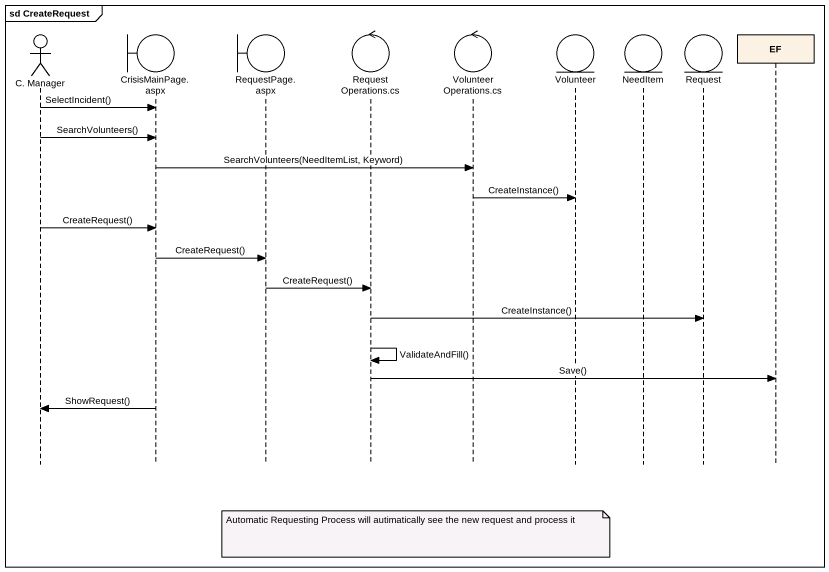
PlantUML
@startuml
mainframe sd CreateRequest
hide footbox
actor "C. Manager" as C_Manager
boundary "CrisisMainPage.aspx" as CrisisMainPage_aspx
boundary "RequestPage.aspx" as RequestPage_aspx
control "RequestOperations.cs" as RequestOperations_cs
control "VolunteerOperations.cs" as VolunteerOperations_cs
entity Volunteer
entity NeedItem
entity Request
participant EF

C_Manager -> CrisisMainPage_aspx : SelectIncident()
C_Manager -> CrisisMainPage_aspx : SearchVolunteers()
CrisisMainPage_aspx -> VolunteerOperations_cs : SearchVolunteers(NeedItemList, Keyword)
VolunteerOperations_cs -> Volunteer : CreateInstance()
C_Manager -> CrisisMainPage_aspx : CreateRequest()
CrisisMainPage_aspx -> RequestPage_aspx : CreateRequest()
RequestPage_aspx -> RequestOperations_cs : CreateRequest()
RequestOperations_cs -> Request : CreateInstance()
RequestOperations_cs -> RequestOperations_cs : ValidateAndFill()
RequestOperations_cs -> EF : Save()
CrisisMainPage_aspx -> C_Manager : ShowRequest()
note over RequestOperations_cs : Automatic Requesting Process will autimatically see the new request and process it
@enduml
